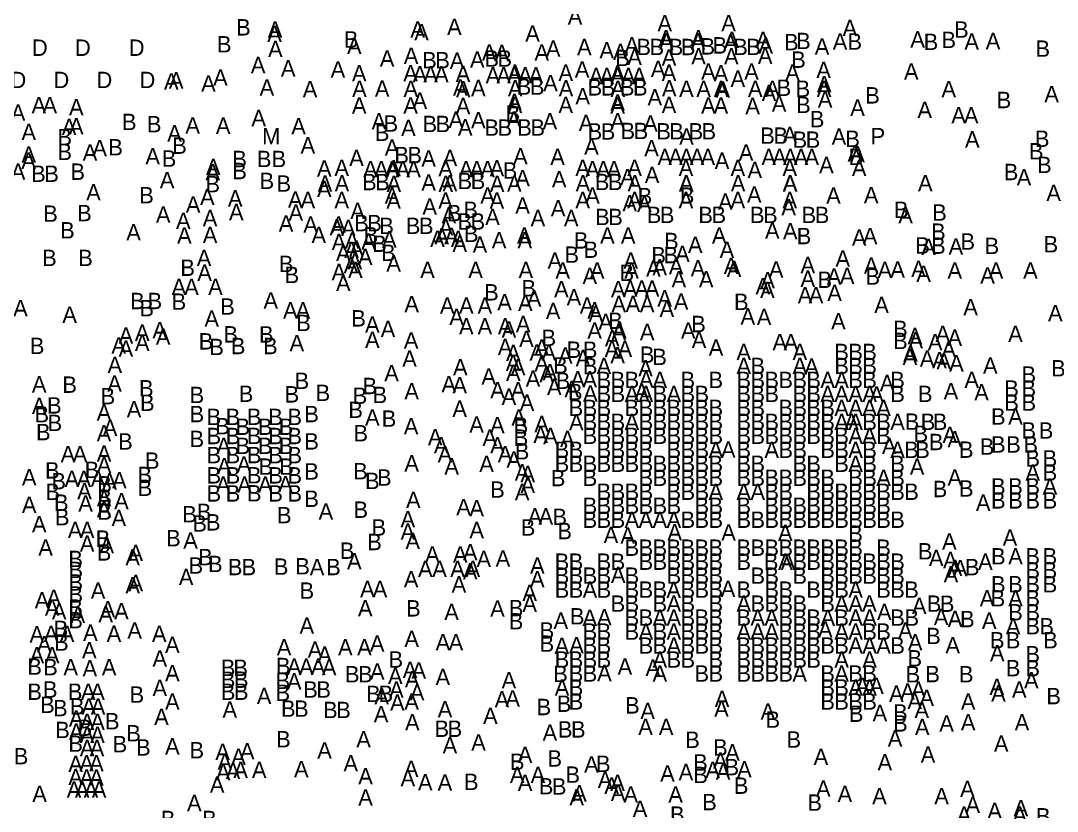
# Model space of a CAD drawing. Extents: x -416 to 448, y -300 to 287.
# Drawn here: x 26.5 to 74.69, y 53.19 to 89.94 of the extents above; entities that cross this region are included whole.
import ezdxf
from ezdxf.enums import TextEntityAlignment as Align

# ---------------------------------------------------------------- set-up
doc = ezdxf.new("R2010")
doc.units = 0
doc.layers.add('FAB_110219', color=45, linetype='CONTINUOUS')

msp = doc.modelspace()

# ---------------------------------------------------------------- texts
at = {"layer": 'FAB_110219'}
for s, p in [('A', (52.2732, 90.1446)), ('A', (56.444642, 89.829894)), ('A', (59.4106, 89.83472)), ('B', (36.8554, 89.6366)), ('A', (38.3032, 89.3318)), ('A', (38.3286, 89.535)), ('A', (44.958, 89.539064)), ('A', (45.1358, 89.408)), ('A', (46.663864, 89.662)), ('A', (50.297334, 89.34958)), ('A', (65.0494, 89.6112)), ('B', (70.234302, 89.535)), ('B', (35.9664, 88.8492)), ('B', (41.862756, 89.074244)), ('A', (42.0116, 88.773)), ('A', (54.9148, 88.7984)), ('A', (56.502046, 89.139014)), ('A', (56.517032, 88.97747)), ('A', (57.988962, 88.973914)), ('A', (58.006234, 89.1286)), ('B', (59.0042, 88.7984)), ('A', (59.500516, 88.93048)), ('A', (59.563, 89.0524)), ('A', (61.0108, 89.0524)), ('A', (61.1378, 88.7984)), ('B', (62.33033, 88.94953)), ('B', (62.8904, 89.00287)), ('A', (64.5922, 88.9762)), ('B', (65.278, 88.9762)), ('A', (68.199, 89.0778)), ('B', (68.819522, 88.961722)), ('B', (69.6468, 89.0524)), ('A', (70.7136, 88.9762)), ('A', (71.7042, 89.0016)), ('D', (27.392884, 88.689942)), ('D', (29.39288, 88.689942)), ('D', (31.893002, 88.689942)), ('A', (38.341808, 88.631522)), ('A', (44.6532, 88.3158)), ('A', (48.2854, 88.4682)), ('A', (48.8696, 88.4428)), ('A', (50.7238, 88.4682)), ('A', (51.2572, 88.646)), ('A', (52.705, 88.7222)), ('A', (53.7464, 88.5698)), ('A', (54.3814, 88.4936)), ('B', (55.465726, 88.726264)), ('B', (56.075326, 88.726264)), ('B', (56.96585, 88.726264)), ('B', (57.531, 88.7222)), ('A', (58.0136, 88.2904)), ('B', (58.446924, 88.753696)), ('A', (59.5376, 88.2904)), ('B', (59.965844, 88.726264)), ('B', (60.575444, 88.726264)), ('A', (61.1124, 88.3158)), ('A', (63.754, 88.7476)), ('B', (74.0156, 88.646)), ('A', (37.5412, 87.884)), ('A', (43.5356, 88.1888)), ('B', (45.50537, 88.110314)), ('B', (46.11497, 88.110314)), ('A', (46.7868, 88.0872)), ('A', (47.7266, 88.138)), ('B', (48.39843, 88.186514)), ('B', (49.00803, 88.186514)), ('B', (54.483, 88.21293)), ('A', (55.0418, 88.265)), ('A', (56.642, 88.2396)), ('B', (62.6618, 88.133936)), ('A', (38.9382, 87.7316)), ('A', (41.2496, 87.6808)), ('A', (42.2402, 87.503)), ('A', (44.6278, 87.503)), ('A', (45.0596, 87.45728)), ('A', (45.55998, 87.45728)), ('A', (46.06036, 87.45728)), ('A', (47.0662, 87.4776)), ('A', (48.45304, 87.40648)), ('A', (48.95342, 87.40648)), ('A', (49.4538, 87.40648)), ('A', (49.4792, 87.5284)), ('A', (49.95418, 87.40648)), ('A', (50.45456, 87.40648)), ('A', (51.8414, 87.5284)), ('A', (52.6034, 87.6808)), ('A', (53.251608, 87.372698)), ('A', (53.751988, 87.372698)), ('A', (54.252368, 87.372698)), ('A', (54.2544, 87.503)), ('A', (54.752748, 87.372698)), ('A', (55.253128, 87.372698)), ('A', (56.134, 87.7062)), ('A', (56.642, 87.5284)), ('A', (58.4708, 87.5792)), ('A', (59.055, 87.503)), ('A', (60.4774, 87.5792)), ('A', (62.3824, 87.5284)), ('A', (63.8302, 87.6554)), ('A', (67.90309, 87.583772)), ('D', (26.392886, 87.189818)), ('D', (28.392882, 87.189818)), ('D', (30.392878, 87.189818)), ('D', (32.392874, 87.189818)), ('A', (33.5026, 87.122)), ('A', (33.7312, 87.1728)), ('A', (35.2298, 87.0204)), ('A', (35.7886, 87.2998)), ('A', (37.9476, 86.8426)), ('A', (46.9392, 86.8426)), ('B', (49.89957, 86.880446)), ('B', (50.50917, 86.880446)), ('A', (51.1302, 87.0458)), ('B', (53.196998, 86.846664)), ('B', (53.806598, 86.846664)), ('B', (54.698138, 86.846664)), ('B', (55.307738, 86.846664)), ('A', (59.8424, 87.249)), ('A', (63.8556, 86.995)), ('A', (39.9542, 86.7664)), ('A', (42.250106, 86.780878)), ('A', (43.307, 86.7918)), ('A', (44.637706, 86.780878)), ('A', (47.076106, 86.755478)), ('A', (47.7774, 86.8172)), ('A', (49.489106, 86.806278)), ('A', (51.851306, 86.806278)), ('A', (52.6288, 86.4362)), ('A', (54.264306, 86.780878)), ('A', (55.9816, 86.3854)), ('A', (56.651906, 86.806278)), ('A', (57.449974, 86.780878)), ('A', (58.250074, 86.780878)), ('A', (59.064906, 86.780878)), ('A', (59.1439, 86.741)), ('A', (60.65012, 86.780878)), ('A', (61.2902, 86.5886)), ('A', (61.449966, 86.780878)), ('B', (61.983112, 86.824312)), ('B', (62.865, 86.780878)), ('A', (63.850012, 86.780878)), ('B', (66.103754, 86.474554)), ('A', (69.6468, 86.7664)), ('A', (74.427842, 86.533228)), ('A', (27.34818, 86.016846)), ('A', (27.85618, 86.016846)), ('A', (29.087064, 85.9282)), ('A', (42.2402, 86.0044)), ('A', (44.6278, 86.0044)), ('A', (45.0596, 86.22792)), ('A', (47.0662, 85.979)), ('A', (49.4538, 86.17712)), ('A', (49.4792, 86.0298)), ('A', (51.8414, 86.0298)), ('A', (54.252368, 86.143338)), ('A', (54.2544, 86.0044)), ('A', (56.642, 86.0298)), ('A', (58.4708, 86.0044)), ('A', (59.055, 86.0044)), ('A', (60.5282, 85.979)), ('A', (61.7601, 86.0933)), ('B', (62.8904, 86.0298)), ('A', (63.89751, 86.289134)), ('A', (65.405, 85.9028)), ('B', (72.2122, 86.2584)), ('A', (26.38171, 85.671406)), ('A', (37.5666, 85.4202)), ('B', (49.382172, 85.627972)), ('A', (68.5292, 85.8012)), ('A', (70.104, 85.5472)), ('A', (70.6882, 85.5472)), ('A', (28.7528, 85.0138)), ('A', (29.087064, 85.0392)), ('B', (31.550102, 85.239098)), ('B', (32.70885, 85.13445)), ('A', (34.497264, 85.07603)), ('A', (35.9156, 85.0646)), ('A', (39.4208, 85.0392)), ('A', (43.1546, 85.2678)), ('B', (43.7134, 85.1662)), ('A', (44.5262, 84.963)), ('B', (45.519848, 85.145372)), ('B', (46.129448, 85.145372)), ('A', (46.736, 85.344)), ('A', (47.1678, 84.9884)), ('A', (47.7774, 85.3186)), ('B', (48.39843, 84.975954)), ('B', (49.00803, 84.975954)), ('A', (49.4284, 85.344)), ('B', (49.928018, 84.980526)), ('B', (50.537618, 84.980526)), ('A', (51.1048, 85.2678)), ('A', (52.7812, 85.1916)), ('A', (54.2544, 85.2678)), ('A', (55.7784, 85.1662)), ('B', (63.5254, 85.3694)), ('A', (26.877518, 84.772754)), ('B', (28.5496, 84.5312)), ('A', (33.655, 84.709)), ('M', (38.150038, 84.577682)), ('B', (43.307, 84.7344)), ('B', (53.196998, 84.797392)), ('B', (53.806598, 84.797392)), ('B', (54.726586, 84.819744)), ('B', (55.336186, 84.819744)), ('B', (56.391556, 84.803742)), ('B', (56.990996, 84.803742)), ('A', (57.4548, 84.5566)), ('B', (57.892696, 84.803742)), ('B', (58.492136, 84.803742)), ('B', (61.223398, 84.602066)), ('B', (61.832998, 84.602066)), ('A', (62.2554, 84.6328)), ('A', (64.5414, 84.5566)), ('B', (65.1764, 84.455)), ('P', (66.350134, 84.577682)), ('A', (70.739, 84.4296)), ('B', (73.989184, 84.456016)), ('A', (30.1752, 84.0232)), ('B', (30.915356, 84.062062)), ('B', (33.887664, 84.13623)), ('A', (39.8526, 84.1502)), ('A', (43.7642, 84.0486)), ('A', (53.0352, 84.0994)), ('A', (55.8292, 84.0232)), ('B', (62.724538, 84.41563)), ('B', (63.334138, 84.41563)), ('A', (26.877518, 83.722718)), ('B', (28.5496, 83.8454)), ('A', (29.724858, 83.82)), ('A', (32.639, 83.6422)), ('B', (33.397698, 83.537298)), ('B', (36.67887, 83.5152)), ('B', (37.8206, 83.516978)), ('B', (38.5064, 83.516978)), ('A', (42.1132, 83.566)), ('B', (44.212002, 83.699096)), ('B', (44.821602, 83.699096)), ('A', (45.466, 83.5406)), ('A', (46.4566, 83.566)), ('A', (49.7332, 83.6422)), ('A', (51.4604, 83.6168)), ('A', (56.446166, 83.610196)), ('A', (56.946546, 83.610196)), ('A', (57.446926, 83.610196)), ('A', (57.947306, 83.610196)), ('A', (58.447686, 83.610196)), ('A', (60.2234, 83.82)), ('A', (61.278008, 83.610196)), ('A', (61.778388, 83.610196)), ('A', (62.278768, 83.610196)), ('A', (62.779148, 83.610196)), ('A', (63.279528, 83.610196)), ('A', (65.278, 83.7692)), ('A', (65.405, 83.7438)), ('B', (65.3288, 83.6168)), ('B', (73.714102, 83.874102)), ('A', (26.8732, 83.439)), ('A', (35.454336, 83.14563)), ('A', (40.614854, 83.079336)), ('A', (41.4274, 83.1088)), ('A', (42.765472, 83.046062)), ('A', (43.265852, 83.046062)), ('A', (43.766232, 83.046062)), ('A', (43.8404, 83.0834)), ('A', (44.266612, 83.046062)), ('A', (44.766992, 83.046062)), ('A', (46.2534, 83.0834)), ('A', (47.206408, 83.046062)), ('A', (47.706788, 83.046062)), ('A', (48.207168, 83.046062)), ('A', (48.641, 83.0834)), ('B', (49.2506, 82.9818)), ('A', (52.6288, 83.1088)), ('A', (53.083968, 83.046062)), ('A', (53.584348, 83.046062)), ('A', (54.084728, 83.046062)), ('A', (55.0418, 83.1088)), ('A', (57.4294, 83.1088)), ('A', (59.1058, 83.439)), ('A', (59.8424, 83.1088)), ('A', (60.6298, 83.0072)), ('A', (62.2554, 83.1088)), ('A', (63.9572, 83.2358)), ('A', (65.4812, 83.104736)), ('B', (74.0918, 83.24088)), ('A', (26.38171, 82.929476)), ('B', (27.328114, 82.8294)), ('B', (27.94, 82.8294)), ('B', (29.153866, 82.925666)), ('A', (33.308798, 82.537046)), ('A', (35.433, 82.9056)), ('B', (36.677346, 82.9564)), ('A', (49.8348, 82.6262)), ('A', (51.5366, 82.5754)), ('A', (54.7116, 82.677)), ('A', (55.8546, 82.7786)), ('B', (72.5424, 82.91068)), ('A', (73.144634, 82.666078)), ('B', (35.433, 82.3468)), ('B', (37.9476, 82.4992)), ('B', (38.73627, 82.374486)), ('A', (40.614854, 82.122264)), ('A', (40.65016, 82.374486)), ('A', (41.437306, 82.386678)), ('B', (42.710862, 82.443828)), ('B', (43.320462, 82.443828)), ('A', (43.850306, 82.361278)), ('A', (45.466, 82.423)), ('A', (46.263306, 82.361278)), ('A', (46.4566, 82.3976)), ('B', (47.151798, 82.494628)), ('B', (47.761398, 82.494628)), ('A', (48.650906, 82.361278)), ('A', (49.44999, 82.374486)), ('A', (52.638706, 82.386678)), ('B', (53.529738, 82.448908)), ('B', (54.139338, 82.448908)), ('A', (55.051706, 82.386678)), ('A', (57.439306, 82.386678)), ('A', (57.446926, 82.380836)), ('A', (59.852306, 82.386678)), ('A', (62.265306, 82.386678)), ('A', (62.278768, 82.380836)), ('A', (68.5546, 82.3976)), ('A', (29.887418, 81.968594)), ('B', (32.351726, 81.832196)), ('A', (35.179, 81.754218)), ('A', (36.4744, 81.6864)), ('A', (39.2684, 81.6356)), ('A', (39.8526, 81.6102)), ('A', (41.4274, 81.6102)), ('A', (43.766232, 81.816702)), ('A', (43.8404, 81.5848)), ('A', (46.2534, 81.5848)), ('A', (48.207168, 81.816702)), ('A', (48.641, 81.5848)), ('A', (52.6288, 81.6102)), ('A', (53.083968, 81.816702)), ('A', (55.0418, 81.6102)), ('B', (55.5244, 81.788)), ('A', (57.4294, 81.6102)), ('B', (57.4802, 81.8134)), ('A', (59.8424, 81.6102)), ('A', (60.6044, 81.8642)), ('A', (62.2554, 81.6102)), ('A', (64.2874, 81.8134)), ('A', (66.04, 81.8388)), ('A', (74.5236, 81.9404)), ('A', (34.5186, 81.401666)), ('A', (42.164, 81.1022)), ('A', (45.5168, 81.3054)), ('B', (47.4218, 81.153)), ('A', (49.8348, 81.3562)), ('A', (51.4858, 81.2292)), ('A', (54.8132, 81.4578)), ('A', (55.499, 81.4324)), ('A', (59.2582, 81.534)), ('A', (62.2046, 81.28)), ('B', (67.437, 81.153)), ('B', (27.8892, 80.9752)), ('B', (29.464, 81.0006)), ('A', (33.128966, 80.93075)), ('A', (34.0614, 80.645)), ('A', (35.306, 80.772)), ('A', (36.5252, 81.0514)), ('A', (39.2938, 81.026)), ('A', (46.4058, 80.899)), ('B', (46.6598, 81.0006)), ('B', (47.145448, 80.61198)), ('B', (47.755048, 80.61198)), ('A', (48.4378, 80.8228)), ('A', (50.546, 80.772)), ('A', (52.0954, 80.772)), ('B', (53.545232, 80.82153)), ('B', (54.154832, 80.82153)), ('B', (55.945278, 80.91678)), ('B', (56.554878, 80.91678)), ('B', (58.345324, 80.91678)), ('B', (58.954924, 80.91678)), ('B', (60.74537, 80.91678)), ('B', (61.35497, 80.91678)), ('B', (63.145416, 80.91678)), ('B', (63.755016, 80.91678)), ('A', (67.6402, 80.899)), ('B', (69.215, 81.026)), ('B', (28.674314, 80.20177)), ('A', (31.75, 80.1116)), ('A', (38.8366, 80.518)), ('A', (39.9796, 80.4672)), ('A', (41.1988, 80.3402)), ('A', (41.279572, 80.471518)), ('A', (41.7322, 80.3148)), ('B', (42.345356, 80.53578)), ('B', (42.954956, 80.53578)), ('B', (43.51147, 80.407002)), ('B', (44.745402, 80.40878)), ('B', (45.355002, 80.40878)), ('A', (46.267878, 80.345788)), ('A', (61.4426, 80.1878)), ('A', (62.278768, 80.1624)), ('B', (69.1642, 80.137)), ('A', (34.1122, 79.9592)), ('A', (35.306, 79.9846)), ('A', (40.3606, 79.9846)), ('A', (41.296336, 79.658718)), ('A', (41.91, 79.7306)), ('A', (42.676064, 79.6798)), ('B', (42.782744, 79.968344)), ('A', (43.6372, 79.7814)), ('A', (45.876464, 79.8068)), ('A', (46.0756, 79.930752)), ('A', (46.5328, 79.934308)), ('A', (46.841664, 79.8068)), ('B', (47.4472, 80.0354)), ('A', (48.7426, 79.745586)), ('A', (49.915064, 79.9592)), ('A', (49.9364, 79.745586)), ('B', (52.5526, 79.7306)), ('A', (53.775864, 79.9592)), ('A', (54.741064, 79.9592)), ('B', (56.752236, 79.7052)), ('A', (58.974736, 79.9592)), ('B', (62.9158, 79.9338)), ('A', (65.4812, 79.861664)), ('A', (65.9892, 79.9338)), ('B', (70.53072, 79.6798)), ('A', (41.499536, 79.150718)), ('A', (41.8846, 79.2988)), ('A', (42.109136, 79.3496)), ('B', (43.181778, 79.57693)), ('B', (43.596306, 79.156306)), ('A', (46.9138, 79.5782)), ('A', (47.852076, 79.534258)), ('B', (53.0098, 79.2988)), ('A', (57.8612, 79.5274)), ('A', (59.3344, 79.2988)), ('B', (68.4276, 79.49692)), ('A', (68.707, 79.4258)), ('B', (69.1642, 79.486252)), ('A', (69.977, 79.4512)), ('B', (71.6534, 79.4766)), ('B', (74.3966, 79.5528)), ('B', (27.8384, 78.9178)), ('B', (29.5148, 78.9178)), ('A', (35.0266, 78.9178)), ('A', (42.037, 78.7654)), ('A', (42.5196, 78.9686)), ('A', (43.8404, 78.6638)), ('A', (51.3334, 78.7908)), ('B', (52.1208, 79.0702)), ('A', (54.864, 78.7908)), ('B', (56.1594, 79.0448)), ('B', (56.724042, 79.050642)), ('A', (57.2643, 79.1083)), ('A', (64.7192, 78.8924)), ('B', (34.2646, 78.4606)), ('A', (35.052, 78.232)), ('B', (38.845236, 78.6384)), ('A', (41.296336, 78.261718)), ('A', (41.8592, 78.5876)), ('A', (42.0624, 78.359)), ('A', (45.4152, 78.359)), ('A', (47.6504, 78.359)), ('A', (49.9872, 78.359)), ('A', (51.7017, 78.333854)), ('A', (53.301646, 78.333854)), ('B', (54.680358, 78.226158)), ('A', (54.901592, 78.333854)), ('A', (55.91429, 78.42758)), ('A', (56.2102, 78.486)), ('A', (56.97093, 78.52918)), ('A', (57.9882, 78.4352)), ('A', (59.52617, 78.550516)), ('A', (59.6646, 78.4098)), ('A', (61.6204, 78.3844)), ('A', (63.0936, 78.5876)), ('A', (66.04, 78.5622)), ('A', (66.675, 78.359)), ('A', (67.27063, 78.380336)), ('A', (68.23837, 78.405736)), ('A', (68.4784, 78.1812)), ('A', (69.9262, 78.3336)), ('A', (71.843646, 78.333854)), ('A', (73.443592, 78.333854)), ('B', (39.111936, 78.127352)), ('A', (41.499536, 77.753718)), ('A', (52.959, 78.0796)), ('A', (57.0992, 77.9272)), ('A', (58.3692, 77.9272)), ('A', (61.22797, 77.8764)), ('A', (63.0936, 77.9526)), ('B', (63.881, 77.9018)), ('A', (64.3128, 78.0542)), ('A', (64.9224, 78.083664)), ('B', (66.115184, 78.055216)), ('A', (71.4502, 78.105)), ('A', (33.8582, 77.5716)), ('A', (34.4424, 77.5716)), ('A', (35.555936, 77.575918)), ('B', (48.387, 77.3176)), ('B', (50.1269, 77.5081)), ('A', (51.6382, 77.46746)), ('A', (54.2798, 77.47)), ('A', (54.8386, 77.4954)), ('A', (55.372, 77.4954)), ('A', (55.8546, 77.4954)), ('A', (61.006736, 77.60843)), ('A', (61.214, 77.43063)), ('A', (64.3382, 77.2922)), ('B', (31.928054, 76.914248)), ('B', (32.7406, 76.914248)), ('B', (33.8582, 76.8858)), ('A', (38.129464, 76.9366)), ('A', (44.678854, 76.7715)), ('A', (48.9966, 76.8604)), ('A', (49.9618, 76.830936)), ('A', (50.3682, 77.0382)), ('A', (52.2224, 77.08773)), ('A', (54.3052, 76.773786)), ('A', (54.9656, 76.7842)), ('A', (55.626, 76.773786)), ('A', (56.4388, 77.0382)), ('A', (57.202832, 76.887832)), ('B', (60.003436, 76.87564)), ('A', (62.965584, 77.1906)), ('A', (63.473584, 77.1906)), ('A', (66.5226, 76.7334)), ('A', (26.4922, 76.581)), ('A', (28.7782, 76.2762)), ('B', (32.3596, 76.581)), ('B', (36.1188, 76.6572)), ('A', (39.0398, 76.4794)), ('A', (39.624, 76.4794)), ('A', (46.3296, 76.703936)), ('A', (47.2186, 76.703936)), ('A', (48.0822, 76.703936)), ('A', (51.254914, 76.451714)), ('A', (52.832, 76.708)), ('A', (53.183536, 76.4794)), ('A', (53.2384, 76.32319)), ('A', (56.540654, 76.5556)), ('A', (70.6628, 76.6318)), ('A', (74.5998, 76.3524)), ('A', (35.3822, 76.0984)), ('B', (39.6494, 75.8952)), ('B', (42.211244, 76.108052)), ('A', (42.8498, 75.823064)), ('A', (46.763432, 76.172568)), ('A', (49.8602, 75.8444)), ('A', (53.697378, 75.94346)), ('B', (54.1528, 75.9968)), ('B', (58.0136, 75.8444)), ('A', (60.305696, 76.2)), ('A', (61.0616, 76.1746)), ('A', (64.516, 75.9714)), ('A', (31.3944, 75.311)), ('A', (32.152082, 75.442318)), ('A', (32.9692, 75.560936)), ('B', (36.267136, 75.364848)), ('B', (37.9222, 75.3618)), ('A', (43.576748, 75.6158)), ('A', (47.2186, 75.738736)), ('A', (48.0822, 75.738736)), ('A', (49.022, 75.738736)), ('A', (49.1998, 75.5904)), ('A', (53.183536, 75.5396)), ('A', (54.3052, 75.473814)), ('A', (54.3306, 75.56373)), ('A', (55.626, 75.473814)), ('A', (57.53481, 75.536044)), ('B', (67.398392, 75.618086)), ('A', (68.072, 75.2856)), ('A', (69.3674, 75.3872)), ('A', (72.7456, 75.3872)), ('B', (27.267154, 74.8284)), ('A', (31.060136, 74.849482)), ('A', (32.152082, 74.976482)), ('A', (33.125664, 75.2602)), ('B', (35.116262, 75.03795)), ('B', (36.609274, 74.82078)), ('B', (38.109398, 74.82078)), ('A', (39.340536, 74.959718)), ('A', (42.850054, 75.111864)), ('A', (44.6532, 75.0824)), ('A', (50.0126, 75.1586)), ('B', (51.054254, 75.202288)), ('A', (54.0004, 75.184)), ('A', (58.03773, 75.1078)), ('A', (61.792612, 75.0062)), ('A', (62.3062, 75.00239)), ('B', (67.398392, 75.057)), ('A', (68.111116, 75.092814)), ('A', (69.0118, 75.0062)), ('A', (69.9262, 75.2094)), ('A', (31.3944, 74.7014)), ('B', (35.6108, 74.7776)), ('A', (49.022, 74.781664)), ('A', (49.403, 74.4982)), ('A', (50.4952, 74.5236)), ('A', (50.7238, 74.75093)), ('A', (51.054254, 74.523854)), ('A', (51.81854, 74.376534)), ('B', (52.2224, 74.6506)), ('B', (52.975002, 74.647552)), ('A', (53.9877, 74.6887)), ('A', (54.2544, 74.3966)), ('A', (54.591712, 74.690986)), ('B', (55.626, 74.422)), ('B', (56.20258, 74.31532)), ('A', (58.8264, 74.7522)), ('A', (60.116466, 74.545952)), ('A', (62.72403, 74.553572)), ('B', (64.666368, 74.546206)), ('B', (65.316354, 74.546206)), ('B', (65.96634, 74.546206)), ('A', (67.8434, 74.3204)), ('A', (67.8688, 74.4728)), ('A', (69.6468, 74.676)), ('A', (30.879034, 73.943718)), ('A', (44.579794, 74.235818)), ('A', (46.9392, 73.8378)), ('A', (49.392078, 74.036936)), ('A', (49.627536, 73.8378)), ('A', (50.7238, 74.0156)), ('B', (51.594004, 73.920604)), ('A', (52.642008, 74.263504)), ('B', (52.97932, 73.883266)), ('A', (53.61686, 73.895966)), ('A', (60.116466, 73.895966)), ('B', (60.766452, 73.895966)), ('A', (62.72403, 73.903586)), ('A', (63.271908, 73.8632)), ('B', (64.666622, 73.895966)), ('B', (65.316354, 73.895966)), ('B', (65.96634, 73.895966)), ('A', (68.639944, 74.239374)), ('A', (69.215, 74.168)), ('A', (69.4182, 74.1172)), ('A', (70.0024, 74.0156)), ('A', (71.5772, 73.914)), ('A', (43.743118, 73.562464)), ('A', (48.26, 73.406)), ('A', (49.403254, 73.579736)), ('A', (50.9524, 73.5076)), ('A', (51.1048, 73.6092)), ('A', (55.5498, 73.786492)), ('B', (73.367646, 73.494646)), ('B', (74.74458, 73.787)), ('A', (27.363166, 73.039478)), ('B', (28.7782, 73.025)), ('A', (30.865826, 73.073514)), ('B', (39.574216, 73.2028)), ('B', (42.7355, 72.9615)), ('A', (46.4058, 73.0504)), ('A', (46.9138, 72.9996)), ('A', (50.3174, 73.3044)), ('A', (51.308, 72.921114)), ('B', (51.7144, 73.2028)), ('A', (52.399692, 73.279)), ('A', (52.959508, 73.279)), ('B', (53.61686, 73.24598)), ('B', (54.266846, 73.24598)), ('B', (54.916832, 73.24598)), ('A', (55.575962, 73.269348)), ('A', (56.216804, 73.24598)), ('B', (57.516776, 73.24598)), ('B', (58.816748, 73.24598)), ('B', (60.116466, 73.245726)), ('B', (60.766706, 73.24598)), ('B', (61.416438, 73.24598)), ('B', (62.066424, 73.24598)), ('B', (62.71641, 73.24598)), ('B', (63.366396, 73.24598)), ('A', (64.016382, 73.24598)), ('A', (64.666368, 73.24598)), ('B', (65.3161, 73.24598)), ('B', (65.96634, 73.24598)), ('A', (66.777108, 73.1012)), ('B', (67.266566, 73.24598)), ('A', (70.7136, 73.2536)), ('B', (30.55874, 72.488552)), ('B', (32.342582, 72.855582)), ('B', (34.692336, 72.546718)), ('B', (36.978336, 72.601582)), ('B', (39.109396, 72.574658)), ('B', (40.55364, 72.644)), ('B', (42.274236, 72.508618)), ('B', (43.201082, 72.546718)), ('A', (44.6786, 72.7202)), ('A', (48.670464, 72.771)), ('A', (49.1998, 72.4662)), ('A', (49.627536, 72.771)), ('A', (52.1208, 72.8218)), ('B', (52.2859, 72.6821)), ('A', (52.9844, 72.6186)), ('B', (53.61686, 72.59574)), ('B', (54.266846, 72.59574)), ('A', (54.916832, 72.59574)), ('A', (55.372, 72.6948)), ('A', (55.566818, 72.59574)), ('B', (56.216804, 72.59574)), ('A', (56.86679, 72.59574)), ('B', (57.516776, 72.59574)), ('B', (58.166762, 72.59574)), ('B', (60.116466, 72.59574)), ('B', (60.766452, 72.59574)), ('B', (61.416438, 72.595994)), ('B', (62.71641, 72.59574)), ('B', (63.366396, 72.595994)), ('A', (64.016382, 72.595994)), ('A', (64.666368, 72.59574)), ('A', (65.316354, 72.59574)), ('A', (65.966848, 72.59574)), ('A', (66.294, 72.567292)), ('B', (67.266566, 72.595994)), ('B', (68.551552, 72.595994)), ('A', (69.7484, 72.7202)), ('A', (71.1708, 72.6694)), ('B', (72.5678, 72.84466)), ('B', (73.367646, 72.84466)), ('A', (27.363166, 72.03948)), ('B', (28.067, 72.0598)), ('B', (32.389572, 72.182482)), ('A', (46.909736, 71.9074)), ('A', (50.038, 72.1868)), ('B', (52.314856, 71.947532)), ('B', (52.96662, 71.945754)), ('B', (53.61686, 71.945754)), ('B', (54.916832, 71.945754)), ('B', (55.566818, 71.945754)), ('B', (56.216804, 71.945754)), ('B', (56.86679, 71.945754)), ('B', (57.516776, 71.945754)), ('B', (58.166762, 71.945754)), ('B', (58.816748, 71.945754)), ('B', (60.116466, 71.945754)), ('B', (60.766452, 71.945754)), ('B', (62.066424, 71.945754)), ('B', (62.71641, 71.945754)), ('B', (63.366396, 71.945754)), ('B', (64.016382, 71.945754)), ('A', (64.666368, 71.945754)), ('A', (65.316354, 71.945754)), ('A', (65.96634, 71.945754)), ('A', (66.61658, 71.945754)), ('B', (72.5678, 72.194674)), ('B', (73.367646, 72.194674)), ('B', (27.4828, 71.650352)), ('A', (30.375606, 71.732902)), ('A', (31.771336, 71.882254)), ('B', (34.692336, 71.657718)), ('B', (35.4838, 71.5264)), ('B', (36.3728, 71.5264)), ('B', (37.359336, 71.530718)), ('B', (38.354, 71.5264)), ('B', (39.243, 71.5264)), ('B', (40.026336, 71.657718)), ('B', (42.0751, 71.8566)), ('A', (42.8498, 71.502778)), ('B', (43.624754, 71.44639)), ('A', (49.657, 71.501)), ('B', (71.950072, 71.544688)), ('A', (72.750172, 71.544688)), ('B', (28.0924, 71.247)), ('A', (30.6578, 71.022718)), ('B', (35.8902, 71.0946)), ('B', (36.83, 71.0692)), ('B', (37.8714, 71.0692)), ('B', (38.8366, 71.0692)), ('A', (44.6532, 71.0946)), ('A', (47.697136, 71.1708)), ('A', (48.662336, 71.1454)), ('B', (49.7586, 71.12)), ('A', (50.723292, 71.1962)), ('A', (52.331874, 71.280528)), ('B', (52.96662, 71.295768)), ('B', (53.61686, 71.295768)), ('B', (54.266846, 71.295768)), ('A', (54.916832, 71.295768)), ('B', (55.566818, 71.295768)), ('B', (56.216804, 71.296022)), ('B', (56.86679, 71.295768)), ('B', (57.516776, 71.295768)), ('B', (58.166762, 71.295768)), ('B', (58.816748, 71.295768)), ('B', (60.116466, 71.295768)), ('B', (60.766452, 71.295768)), ('B', (61.416438, 71.295768)), ('B', (62.066424, 71.295768)), ('B', (62.71641, 71.295768)), ('B', (63.366396, 71.295768)), ('B', (64.016382, 71.296022)), ('A', (64.666368, 71.295768)), ('A', (65.1256, 71.298308)), ('A', (65.316354, 71.295768)), ('B', (65.966594, 71.295768)), ('B', (66.616834, 71.295768)), ('A', (67.266566, 71.296022)), ('B', (67.940682, 71.306182)), ('B', (68.6816, 71.2978)), ('B', (69.2404, 71.2978)), ('B', (27.55392, 70.82028)), ('A', (30.374336, 70.7644)), ('B', (34.692336, 70.50278)), ('B', (35.4838, 70.6374)), ('B', (36.3728, 70.6374)), ('B', (37.359336, 70.641718)), ('B', (38.354, 70.6374)), ('B', (39.243, 70.6374)), ('B', (42.312336, 70.768718)), ('A', (45.7708, 70.5866)), ('A', (48.3108, 70.5612)), ('B', (49.7586, 70.5612)), ('A', (50.676302, 70.694296)), ('A', (51.1302, 70.6374)), ('A', (51.919124, 70.50278)), ('B', (52.96662, 70.645782)), ('B', (53.61686, 70.645782)), ('B', (54.266846, 70.645782)), ('B', (54.916832, 70.645782)), ('B', (55.566818, 70.645782)), ('B', (56.216804, 70.645782)), ('B', (56.86679, 70.645782)), ('B', (57.516522, 70.645782)), ('B', (58.166762, 70.645782)), ('B', (58.816748, 70.645782)), ('B', (60.116466, 70.645782)), ('B', (60.766452, 70.645782)), ('B', (61.416438, 70.645782)), ('B', (62.066424, 70.645782)), ('B', (62.71641, 70.645782)), ('B', (63.366396, 70.645782)), ('B', (64.016382, 70.645782)), ('B', (64.666368, 70.645782)), ('A', (65.316354, 70.645782)), ('A', (65.96634, 70.645782)), ('B', (66.61658, 70.645782)), ('B', (68.3514, 70.739)), ('A', (69.6976, 70.694296)), ('A', (69.925692, 70.485)), ('B', (73.367646, 70.894702)), ('B', (74.167746, 70.894702)), ('B', (31.372048, 70.3834)), ('A', (35.941, 70.1802)), ('B', (36.83, 70.1802)), ('B', (37.8714, 70.1802)), ('B', (38.8366, 70.1802)), ('B', (40.026336, 70.387718)), ('A', (46.0502, 70.20687)), ('A', (48.6664, 70.2056)), ('B', (51.666648, 69.995796)), ('B', (52.316634, 69.995796)), ('B', (53.61686, 69.995796)), ('B', (54.266846, 69.995796)), ('B', (54.916832, 69.995796)), ('B', (55.566564, 69.995796)), ('B', (56.86679, 69.995796)), ('B', (57.516776, 69.995796)), ('B', (58.166762, 69.995796)), ('A', (58.816748, 69.995796)), ('A', (59.396884, 70.005702)), ('B', (60.116466, 69.99605)), ('A', (61.416438, 69.99605)), ('B', (62.066424, 69.995796)), ('B', (62.71641, 69.995796)), ('B', (64.016382, 69.995796)), ('B', (64.666368, 69.995796)), ('A', (65.316354, 69.995796)), ('B', (65.96634, 69.995796)), ('A', (66.879216, 70.178422)), ('A', (67.266566, 69.995796)), ('B', (67.916552, 69.995796)), ('B', (68.4276, 69.995796)), ('B', (69.0626, 70.358)), ('B', (70.4596, 70.0024)), ('B', (71.426832, 70.147942)), ('B', (71.950072, 70.244716)), ('B', (72.655684, 70.244716)), ('B', (73.457308, 70.245986)), ('A', (28.701492, 69.7992)), ('A', (29.261308, 69.7992)), ('A', (30.3784, 69.8246)), ('B', (32.615632, 69.49313)), ('B', (35.4838, 69.7484)), ('B', (36.3728, 69.7484)), ('B', (37.359336, 69.752718)), ('B', (38.354, 69.7484)), ('B', (39.243, 69.7484)), ('A', (46.228, 69.7992)), ('A', (49.022, 69.7992)), ('A', (49.4284, 69.5452)), ('B', (49.8094, 69.9262)), ('B', (73.550272, 69.59473)), ('B', (74.350118, 69.59473)), ('B', (27.972766, 69.039486)), ('B', (29.816806, 69.0626)), ('A', (30.3784, 69.2912)), ('A', (35.9664, 69.2404)), ('A', (36.8808, 69.3166)), ('B', (37.8968, 69.215)), ('B', (38.862, 69.215)), ('A', (44.6786, 69.3674)), ('A', (46.536864, 69.227954)), ('A', (48.1584, 69.342)), ('B', (51.666648, 69.34581)), ('B', (52.316634, 69.34581)), ('B', (52.96662, 69.34581)), ('B', (53.61686, 69.34581)), ('B', (54.266846, 69.34581)), ('B', (54.916832, 69.34581)), ('B', (55.566818, 69.346064)), ('B', (56.216804, 69.34581)), ('B', (56.86679, 69.34581)), ('B', (57.516776, 69.34581)), ('B', (58.166762, 69.34581)), ('B', (58.816748, 69.34581)), ('B', (60.116466, 69.34581)), ('B', (60.766452, 69.346064)), ('B', (62.71641, 69.34581)), ('B', (63.366396, 69.34581)), ('B', (64.666368, 69.34581)), ('A', (65.316354, 69.34581)), ('B', (65.966848, 69.346064)), ('B', (67.266566, 69.34581)), ('A', (68.1736, 69.215)), ('A', (26.898092, 68.723764)), ('B', (28.2702, 68.539614)), ('A', (28.879292, 68.646548)), ('A', (29.439108, 68.646548)), ('A', (30.099, 68.6562)), ('A', (30.636464, 68.5292)), ('A', (31.0896, 68.58)), ('B', (32.268668, 68.825872)), ('B', (35.4838, 68.8086)), ('B', (36.3728, 68.8086)), ('B', (37.359336, 68.812918)), ('B', (38.354, 68.8086)), ('B', (39.243, 68.8086)), ('B', (40.026336, 68.990718)), ('B', (42.300398, 69.002656)), ('B', (42.8498, 68.550536)), ('B', (43.4086, 68.707)), ('A', (49.813464, 68.948554)), ('A', (50.076354, 68.8721)), ('B', (51.4858, 68.6816)), ('B', (52.96662, 68.695824)), ('B', (55.566818, 68.695824)), ('B', (56.216804, 68.695824)), ('B', (56.86679, 68.695824)), ('B', (57.516776, 68.695824)), ('B', (58.166762, 68.695824)), ('B', (58.816748, 68.695824)), ('B', (60.116466, 68.695824)), ('B', (60.766452, 68.696078)), ('B', (61.416438, 68.695824)), ('B', (62.066424, 68.695824)), ('B', (62.71641, 68.695824)), ('B', (63.366396, 68.695824)), ('B', (64.016382, 68.695824)), ('B', (65.316354, 68.695824)), ('B', (65.966594, 68.695824)), ('A', (66.616326, 68.695824)), ('B', (67.266566, 68.696078)), ('A', (69.925692, 68.707)), ('A', (73.550018, 68.944744)), ('B', (74.350118, 68.944744)), ('A', (29.46781, 68.077842)), ('B', (30.4038, 68.392548)), ('B', (32.279336, 68.228718)), ('A', (35.9156, 68.3768)), ('A', (36.9062, 68.3768)), ('A', (37.8714, 68.3768)), ('A', (38.8112, 68.4022)), ('B', (48.6664, 68.1482)), ('A', (50.076354, 68.3641)), ('B', (53.61686, 68.045838)), ('B', (54.266846, 68.045838)), ('B', (54.916832, 68.045838)), ('B', (55.566818, 68.046092)), ('B', (56.86679, 68.045838)), ('B', (57.516776, 68.045838)), ('B', (58.166762, 68.045838)), ('A', (58.816748, 68.045838)), ('A', (60.116466, 68.045838)), ('A', (60.766452, 68.045838)), ('B', (61.416438, 68.045838)), ('B', (62.066424, 68.045838)), ('B', (63.366396, 68.045838)), ('B', (64.016382, 68.045838)), ('B', (64.666622, 68.046092)), ('B', (65.316354, 68.045838)), ('B', (65.96634, 68.045838)), ('B', (66.61658, 68.045838)), ('B', (67.266566, 68.045838)), ('B', (67.916552, 68.045838)), ('B', (69.2404, 68.1736)), ('B', (70.4596, 68.199)), ('B', (71.950072, 68.294758)), ('B', (72.750172, 68.294758)), ('B', (73.550272, 68.294758)), ('A', (74.350118, 68.294758)), ('B', (27.9908, 68.039488)), ('A', (30.3784, 67.7418)), ('B', (30.4038, 67.773042)), ('A', (31.187644, 67.611244)), ('B', (35.4838, 67.9704)), ('B', (36.3728, 67.9704)), ('B', (37.359336, 67.974718)), ('B', (38.354, 67.9704)), ('B', (39.243, 67.9704)), ('B', (40.026336, 67.720718)), ('A', (44.7548, 67.6656)), ('A', (49.813464, 68.034154)), ('B', (71.950072, 67.644772)), ('B', (72.750172, 67.644772)), ('B', (73.550018, 67.644772)), ('B', (74.350118, 67.644772)), ('A', (26.898092, 67.440556)), ('B', (28.39212, 67.5386)), ('A', (29.51861, 67.503802)), ('A', (30.3784, 67.2338)), ('B', (30.4038, 67.122802)), ('B', (35.0266, 67.109848)), ('A', (40.6908, 67.1322)), ('B', (42.312336, 67.212718)), ('A', (47.0916, 67.3354)), ('A', (47.7012, 67.2846)), ('B', (52.96662, 67.395852)), ('B', (53.61686, 67.395852)), ('B', (54.266846, 67.395852)), ('B', (54.916832, 67.395852)), ('B', (55.566818, 67.396106)), ('B', (56.216804, 67.395852)), ('B', (56.86679, 67.395852)), ('B', (58.166762, 67.395852)), ('B', (58.816494, 67.395852)), ('B', (60.116466, 67.395852)), ('B', (61.416438, 67.395852)), ('B', (62.066424, 67.395852)), ('B', (62.71641, 67.395852)), ('B', (63.366396, 67.395852)), ('B', (64.016382, 67.395852)), ('B', (64.666368, 67.395852)), ('B', (65.316354, 67.395852)), ('B', (65.96634, 67.395852)), ('B', (66.61658, 67.395852)), ('A', (71.247, 67.5386)), ('B', (28.433776, 66.863976)), ('A', (31.0642, 66.8274)), ('B', (34.355278, 67.00266)), ('B', (35.454336, 66.6242)), ('B', (38.756336, 66.958718)), ('A', (44.5008, 66.7766)), ('A', (50.4063, 66.9036)), ('A', (50.9143, 66.9036)), ('B', (51.562, 66.8782)), ('B', (52.96662, 66.745866)), ('B', (53.61686, 66.745866)), ('B', (54.266846, 66.745866)), ('A', (54.916832, 66.745866)), ('A', (55.566818, 66.74612)), ('A', (56.216804, 66.74612)), ('A', (56.86679, 66.745866)), ('B', (57.516522, 66.745866)), ('B', (58.166762, 66.745866)), ('B', (58.816748, 66.745866)), ('B', (60.11672, 66.745866)), ('B', (60.766452, 66.745866)), ('B', (61.416438, 66.745866)), ('B', (62.066424, 66.745866)), ('B', (62.71641, 66.745866)), ('B', (63.366396, 66.745866)), ('B', (64.016382, 66.745866)), ('B', (64.666368, 66.745866)), ('B', (65.316354, 66.745866)), ('B', (65.96634, 66.745866)), ('B', (66.61658, 66.745866)), ('B', (67.266566, 66.745866)), ('A', (27.363166, 66.539618)), ('A', (29.031692, 66.271648)), ('A', (29.591508, 66.271648)), ('B', (34.8234, 66.5734)), ('B', (43.1546, 66.385948)), ('A', (44.5008, 66.1924)), ('A', (47.7012, 66.2686)), ('B', (50.0888, 66.385948)), ('B', (51.79187, 66.22034)), ('A', (56.906414, 66.167)), ('A', (59.4106, 66.152014)), ('A', (62.047628, 66.1416)), ('B', (30.328108, 65.865248)), ('B', (33.6042, 65.8876)), ('A', (34.399728, 65.781682)), ('B', (42.9514, 65.7098)), ('A', (44.7294, 65.7606)), ('A', (53.943504, 66.04)), ('A', (54.722014, 66.0146)), ('B', (65.31483, 66.097658)), ('A', (69.6722, 65.7352)), ('A', (72.4916, 65.913)), ('A', (27.6606, 65.4558)), ('A', (29.591508, 65.6336)), ('B', (30.3784, 65.2272)), ('A', (30.5054, 65.5574)), ('A', (31.8516, 65.2018)), ('B', (41.677336, 65.307718)), ('A', (47.400464, 65.23863)), ('B', (54.916832, 65.446148)), ('B', (55.566564, 65.446148)), ('B', (56.21655, 65.446148)), ('B', (56.86679, 65.446148)), ('B', (57.516522, 65.446148)), ('B', (58.166762, 65.446148)), ('B', (58.816748, 65.446148)), ('B', (60.116466, 65.446148)), ('B', (60.766452, 65.446148)), ('B', (61.416438, 65.446148)), ('B', (62.066424, 65.446148)), ('B', (62.71641, 65.446148)), ('B', (63.366396, 65.446148)), ('B', (64.016382, 65.446148)), ('B', (64.666368, 65.446148)), ('B', (65.316354, 65.446148)), ('B', (66.61658, 65.446148)), ('B', (68.5546, 65.278)), ('B', (29.0576, 64.9224)), ('A', (31.709614, 64.9986)), ('B', (35.090608, 65.007998)), ('B', (35.550094, 64.689482)), ('A', (42.0116, 64.8208)), ('A', (45.639736, 65.129918)), ('A', (46.935136, 65.129918)), ('A', (48.0314, 64.9224)), ('A', (48.9204, 64.9478)), ('B', (51.666648, 64.795908)), ('B', (52.316634, 64.795908)), ('B', (53.61686, 64.796162)), ('B', (54.266846, 64.795908)), ('B', (55.566564, 64.796162)), ('B', (56.216804, 64.796162)), ('B', (56.86679, 64.796162)), ('B', (57.516776, 64.796162)), ('B', (58.166762, 64.796162)), ('B', (58.816748, 64.796162)), ('B', (60.116466, 64.796162)), ('B', (61.391038, 64.796162)), ('A', (62.0522, 64.7954)), ('A', (62.176152, 64.789812)), ('B', (62.71641, 64.796162)), ('B', (63.366396, 64.796162)), ('B', (64.016382, 64.796162)), ('B', (64.666368, 64.796162)), ('B', (65.316354, 64.796162)), ('B', (65.966594, 64.796162)), ('B', (66.61658, 64.796162)), ('B', (67.266566, 64.796162)), ('A', (69.0626, 64.9732)), ('A', (69.723, 64.8716)), ('A', (71.3486, 64.7954)), ('B', (71.950072, 65.044828)), ('A', (72.750172, 65.044828)), ('B', (73.550018, 65.044828)), ('B', (74.350372, 65.044828)), ('B', (29.06268, 64.4144)), ('B', (34.6456, 64.6176)), ('B', (36.470336, 64.545718)), ('B', (37.1094, 64.545718)), ('B', (38.60927, 64.565784)), ('B', (39.609268, 64.581786)), ('A', (40.280336, 64.545718)), ('B', (41.042336, 64.545718)), ('A', (45.3136, 64.4652)), ('A', (45.974, 64.4652)), ('A', (46.8122, 64.4652)), ('A', (47.400464, 64.34963)), ('A', (47.5234, 64.4652)), ('A', (50.520092, 64.6176)), ('A', (69.7484, 64.2112)), ('A', (69.938646, 64.503046)), ('A', (70.1802, 64.4906)), ('B', (70.738238, 64.543432)), ('B', (73.550272, 64.394842)), ('B', (74.350118, 64.394842)), ('B', (29.06268, 63.8302)), ('A', (31.8516, 63.8048)), ('A', (34.192464, 64.0842)), ('A', (44.6532, 63.9826)), ('A', (46.8757, 63.7413)), ('A', (50.520092, 63.9826)), ('B', (51.666648, 64.145922)), ('B', (52.316634, 64.145922)), ('B', (52.96662, 64.146176)), ('B', (53.61686, 64.146176)), ('A', (54.2798, 64.179704)), ('B', (54.916578, 64.146176)), ('B', (56.86679, 64.146176)), ('B', (57.516776, 64.146176)), ('B', (58.166762, 64.146176)), ('B', (58.816748, 64.146176)), ('B', (60.766452, 64.146176)), ('B', (61.416438, 64.146176)), ('B', (62.71641, 64.146176)), ('B', (64.016382, 64.146176)), ('B', (64.666368, 64.146176)), ('B', (65.316354, 64.146176)), ('B', (65.966594, 64.146176)), ('B', (66.61658, 64.146176)), ('B', (67.266566, 64.146176)), ('B', (71.950072, 63.744856)), ('B', (72.7456, 63.74638)), ('B', (73.550272, 63.744602)), ('B', (74.350118, 63.744856)), ('B', (29.06268, 63.2714)), ('A', (30.099, 63.4492)), ('A', (31.709614, 63.7032)), ('B', (39.805864, 63.4492)), ('A', (42.6212, 63.5254)), ('A', (43.2054, 63.5254)), ('A', (50.165, 63.3476)), ('B', (51.666648, 63.495936)), ('B', (52.316634, 63.495936)), ('A', (52.96662, 63.49619)), ('B', (53.61686, 63.49619)), ('B', (54.916832, 63.49619)), ('B', (55.566818, 63.49619)), ('B', (56.216804, 63.49619)), ('A', (56.8579, 63.4873)), ('B', (57.516776, 63.49619)), ('B', (58.166762, 63.49619)), ('B', (58.816748, 63.49619)), ('A', (59.3852, 63.535814)), ('B', (60.116466, 63.49619)), ('B', (61.416438, 63.495936)), ('B', (62.066424, 63.49619)), ('B', (63.366396, 63.49619)), ('B', (64.016382, 63.49619)), ('B', (64.666368, 63.49619)), ('A', (65.316354, 63.49619)), ('B', (66.61658, 63.49619)), ('B', (67.266566, 63.49619)), ('B', (67.916552, 63.49619)), ('A', (27.492198, 63.001398)), ('A', (28.0416, 63.119)), ('A', (50.165, 62.8396)), ('B', (54.266846, 62.846204)), ('B', (54.916832, 62.846204)), ('B', (56.216804, 62.846204)), ('A', (56.86679, 62.846204)), ('B', (57.516776, 62.846204)), ('B', (58.816748, 62.846204)), ('A', (60.116466, 62.846204)), ('B', (60.766452, 62.846204)), ('B', (61.416438, 62.846204)), ('B', (62.066424, 62.846204)), ('B', (62.71641, 62.846204)), ('B', (64.016382, 62.846204)), ('A', (64.666368, 62.846204)), ('A', (65.316354, 62.846204)), ('A', (65.956688, 62.855856)), ('B', (68.961, 62.84468)), ('B', (69.5706, 62.8396)), ('A', (71.4248, 63.0936)), ('B', (71.9328, 63.0936)), ('A', (72.750172, 63.09487)), ('B', (73.55078, 63.09487)), ('A', (27.9654, 62.6618)), ('A', (28.291028, 62.488826)), ('B', (29.0576, 62.6618)), ('A', (29.1592, 62.3316)), ('A', (30.4546, 62.357)), ('A', (30.5562, 62.5856)), ('A', (31.184596, 62.495938)), ('A', (42.5196, 62.6364)), ('B', (44.758356, 62.625986)), ('A', (46.5328, 62.4586)), ('A', (48.6664, 62.615064)), ('B', (49.53, 62.6364)), ('A', (66.6496, 62.458092)), ('A', (68.2752, 62.738)), ('B', (72.750172, 62.44463)), ('B', (73.552558, 62.44463)), ('B', (29.0576, 62.0776)), ('A', (39.805864, 61.8236)), ('B', (49.53, 62.0268)), ('A', (51.6128, 62.0522)), ('B', (52.3748, 62.2554)), ('A', (52.959, 62.188598)), ('A', (53.634894, 62.214252)), ('B', (54.916832, 62.196218)), ('B', (55.566818, 62.196218)), ('A', (56.216804, 62.196218)), ('A', (56.86679, 62.196218)), ('B', (57.516776, 62.196218)), ('B', (58.166762, 62.196218)), ('B', (58.816748, 62.196218)), ('B', (60.116466, 62.196218)), ('A', (60.766706, 62.196218)), ('A', (61.416692, 62.196218)), ('B', (62.066678, 62.196218)), ('B', (62.716664, 62.196218)), ('B', (63.366396, 62.195964)), ('A', (64.024002, 62.188598)), ('B', (64.666368, 62.196218)), ('A', (65.316354, 62.196218)), ('A', (65.96634, 62.196218)), ('B', (67.266566, 62.196218)), ('B', (67.927474, 62.196218)), ('A', (69.2912, 62.23)), ('A', (69.938646, 62.140846)), ('B', (70.5104, 62.1284)), ('A', (71.5264, 62.0522)), ('A', (72.637904, 61.794644)), ('B', (73.550018, 61.794644)), ('B', (74.200004, 61.794644)), ('A', (27.2542, 61.4172)), ('A', (27.9146, 61.4426)), ('B', (28.374848, 61.6712)), ('A', (28.655772, 61.443362)), ('A', (29.7434, 61.4934)), ('A', (30.837632, 61.446918)), ('A', (31.8008, 61.599064)), ('A', (32.9438, 61.4426)), ('B', (50.965354, 61.595)), ('B', (52.96662, 61.546232)), ('B', (53.61686, 61.546232)), ('B', (54.916832, 61.546232)), ('A', (55.566818, 61.546232)), ('B', (56.216804, 61.546232)), ('A', (56.86679, 61.546232)), ('B', (57.516776, 61.546232)), ('B', (58.166762, 61.546232)), ('B', (58.816748, 61.546232)), ('A', (60.11672, 61.546232)), ('A', (60.766706, 61.546232)), ('A', (61.416438, 61.545978)), ('B', (62.066424, 61.546232)), ('B', (62.71641, 61.546232)), ('B', (63.366396, 61.546232)), ('A', (63.9064, 61.645292)), ('A', (64.666368, 61.546232)), ('A', (65.316354, 61.546232)), ('B', (65.966594, 61.546232)), ('B', (66.616834, 61.546232)), ('A', (67.630294, 61.595)), ('B', (68.9356, 61.341)), ('A', (27.5971, 60.96)), ('B', (28.3972, 61.0362)), ('A', (33.5534, 60.9346)), ('A', (38.747446, 60.820046)), ('A', (41.592754, 60.82157)), ('A', (42.481754, 60.82157)), ('A', (43.074336, 60.989718)), ('A', (44.6786, 61.214)), ('A', (46.130464, 61.051694)), ('A', (46.736, 61.051694)), ('B', (50.965354, 60.9854)), ('A', (51.659028, 60.888626)), ('A', (52.339494, 60.919106)), ('B', (52.96662, 60.896246)), ('B', (53.61686, 60.896246)), ('B', (55.566818, 60.896246)), ('B', (56.216804, 60.896246)), ('A', (56.86679, 60.896246)), ('B', (57.516776, 60.896246)), ('B', (58.166762, 60.896246)), ('B', (58.818272, 60.89777)), ('B', (60.116466, 60.896246)), ('B', (60.766452, 60.896246)), ('B', (61.416438, 60.896246)), ('B', (62.066424, 60.896246)), ('B', (62.71641, 60.896246)), ('B', (63.366396, 60.896246)), ('B', (64.016382, 60.896246)), ('B', (64.666368, 60.896246)), ('A', (65.316354, 60.896246)), ('A', (65.96634, 60.896246)), ('A', (66.61658, 60.896246)), ('B', (67.266566, 60.896246)), ('A', (68.084954, 61.050678)), ('A', (69.830696, 60.9092)), ('B', (71.89978, 61.144912)), ('B', (72.637904, 61.144658)), ('B', (74.375518, 61.144658)), ('A', (27.2542, 60.452)), ('A', (27.9654, 60.452)), ('A', (29.6926, 60.6806)), ('A', (40.1828, 60.706)), ('A', (40.634666, 60.471558)), ('A', (71.89978, 60.545726)), ('B', (73.550018, 60.494672)), ('B', (27.1526, 59.9186)), ('B', (27.8892, 59.8932)), ('A', (28.828746, 59.893962)), ('A', (30.613858, 59.891422)), ('A', (32.9692, 60.2996)), ('B', (36.1442, 59.86272)), ('B', (36.7284, 59.86272)), ('B', (38.7096, 59.944)), ('A', (39.2176, 59.91352)), ('A', (39.7764, 59.91352)), ('A', (40.3352, 59.91352)), ('A', (40.842946, 59.89193)), ('B', (43.942, 60.2488)), ('B', (51.666648, 60.246006)), ('B', (52.316634, 60.246006)), ('B', (52.96662, 60.24626)), ('B', (53.61686, 60.24626)), ('A', (54.591712, 59.920886)), ('A', (55.891684, 59.8678)), ('A', (56.216804, 60.24626)), ('B', (56.86679, 60.24626)), ('B', (57.516776, 60.24626)), ('B', (58.816748, 60.24626)), ('B', (60.116466, 60.24626)), ('B', (60.766452, 60.24626)), ('B', (61.416438, 60.246006)), ('B', (62.066424, 60.24626)), ('B', (62.71641, 60.24626)), ('B', (63.366396, 60.24626)), ('A', (64.666368, 60.24626)), ('A', (65.966848, 60.24626)), ('B', (68.066158, 60.302902)), ('A', (29.718, 59.8424)), ('A', (33.5534, 59.6138)), ('B', (41.917112, 59.563)), ('B', (42.526712, 59.563)), ('A', (43.0784, 59.69)), ('A', (43.9166, 59.4868)), ('A', (44.6024, 59.7662)), ('A', (45.0088, 59.7408)), ('A', (46.1264, 59.436)), ('B', (51.596798, 59.581034)), ('B', (52.316634, 59.595766)), ('B', (52.96662, 59.595766)), ('A', (53.63972, 59.61888)), ('A', (56.216804, 59.59602)), ('B', (58.166762, 59.59602)), ('B', (58.816748, 59.59602)), ('B', (60.116466, 59.59602)), ('B', (60.766452, 59.59602)), ('B', (61.416438, 59.59602)), ('B', (62.066424, 59.59602)), ('A', (62.71641, 59.59602)), ('B', (64.016382, 59.595766)), ('A', (64.666368, 59.59602)), ('B', (65.3161, 59.59602)), ('B', (65.96634, 59.59602)), ('B', (67.980814, 59.560206)), ('B', (68.896738, 59.570366)), ('B', (70.4596, 59.563)), ('B', (72.637904, 59.844686)), ('B', (73.550018, 59.84494)), ('A', (32.9692, 58.928)), ('B', (36.1442, 59.30392)), ('B', (36.7538, 59.309)), ('B', (38.68928, 59.2582)), ('A', (39.2176, 59.2328)), ('A', (44.704, 59.3344)), ('A', (49.1998, 59.2836)), ('A', (51.666648, 58.94578)), ('B', (52.316634, 58.94578)), ('B', (64.016382, 58.946034)), ('B', (64.666368, 58.946034)), ('A', (65.316354, 58.946034)), ('A', (65.6336, 59.029092)), ('A', (65.96634, 58.946034)), ('A', (66.283586, 59.029092)), ('A', (71.882, 58.9788)), ('A', (73.484486, 59.285886)), ('A', (73.484486, 59.285886)), ('B', (27.1526, 58.7502)), ('B', (27.875992, 58.8518)), ('B', (29.0322, 58.7502)), ('A', (29.6418, 58.7502)), ('A', (30.0736, 58.7502)), ('B', (31.9024, 58.61685)), ('B', (36.1442, 58.74512)), ('B', (36.7538, 58.7502)), ('A', (37.818314, 58.551826)), ('B', (38.68928, 58.6994)), ('B', (39.97706, 58.8518)), ('B', (40.58666, 58.8518)), ('B', (42.89806, 58.6486)), ('A', (43.2816, 58.547)), ('B', (43.477688, 58.653172)), ('A', (43.9674, 58.8518)), ('A', (44.9326, 58.7248)), ('A', (49.37252, 58.44032)), ('A', (59.1058, 58.42)), ('A', (67.2084, 58.659014)), ('A', (67.733672, 58.75401)), ('A', (68.23075, 58.850022)), ('A', (68.621148, 58.4708)), ('A', (71.9582, 58.674)), ('A', (72.9234, 58.8518)), ('B', (74.5236, 58.547)), ('B', (27.74696, 58.1406)), ('B', (28.3464, 57.9882)), ('B', (29.1338, 58.0644)), ('A', (29.6672, 58.0644)), ('A', (30.099, 58.0644)), ('A', (33.5534, 58.293)), ('A', (36.223448, 57.926986)), ('B', (38.94328, 57.9628)), ('B', (39.55034, 57.9628)), ('A', (44.011596, 58.2422)), ('A', (44.6786, 58.293)), ('A', (46.228, 57.9374)), ('A', (48.874172, 58.399172)), ('B', (50.8254, 58.039)), ('B', (51.7652, 58.1914)), ('B', (52.316634, 58.296048)), ('B', (54.9402, 58.1152)), ('A', (59.0804, 57.9628)), ('B', (64.016382, 58.296048)), ('B', (64.666368, 58.295794)), ('B', (65.316354, 58.296048)), ('B', (65.96634, 58.295794)), ('A', (68.063618, 58.31967)), ('A', (70.548246, 58.288936)), ('A', (29.083, 57.5056)), ('A', (33.0454, 57.5818)), ('B', (40.898572, 57.900824)), ('B', (41.508172, 57.900824)), ('A', (43.2562, 57.7088)), ('A', (48.3362, 57.6326)), ('A', (55.649114, 57.856374)), ('A', (61.2394, 57.835292)), ('B', (61.468, 57.4548)), ('B', (65.341754, 57.726834)), ('A', (66.4464, 57.7596)), ('B', (67.397376, 57.785)), ('A', (68.393564, 57.906158)), ('B', (28.448, 56.9722)), ('B', (29.4894, 57.0738)), ('A', (29.591, 57.3532)), ('A', (30.0736, 57.3532)), ('B', (30.7594, 57.3786)), ('A', (44.708318, 57.3278)), ('B', (46.07814, 57.028334)), ('B', (46.68774, 57.028334)), ('B', (51.816, 56.9976)), ('B', (52.4256, 56.9976)), ('A', (55.549546, 57.120536)), ('A', (56.506618, 57.120536)), ('B', (67.397376, 57.277)), ('A', (68.413884, 57.110884)), ('A', (69.5452, 57.277)), ('A', (70.548246, 57.331864)), ('A', (73.0504, 57.3278)), ('A', (29.083, 56.896)), ('A', (29.591, 56.7436)), ('A', (30.0736, 56.7436)), ('B', (31.75, 56.8198)), ('B', (38.71595, 56.5404)), ('A', (42.4434, 56.5404)), ('A', (51.1048, 56.849518)), ('B', (57.7342, 56.515)), ('B', (62.44336, 56.5277)), ('A', (67.149726, 56.580786)), ('B', (29.0576, 56.3372)), ('A', (29.591, 56.134)), ('A', (30.0482, 56.134)), ('B', (31.115, 56.3118)), ('B', (32.2072, 56.1594)), ('A', (33.5534, 56.2102)), ('B', (34.689288, 56.0324)), ('A', (40.629078, 56.022494)), ('A', (46.4566, 56.261)), ('A', (47.785528, 56.392318)), ('B', (59.0296, 56.1594)), ('A', (72.0852, 56.3372)), ('B', (26.5176, 55.753)), ('A', (35.8902, 55.9562)), ('A', (36.6268, 55.7276)), ('A', (37.0332, 55.9816)), ('A', (49.949354, 55.819802)), ('B', (51.330352, 55.64759)), ('A', (59.0296, 55.5498)), ('A', (59.5884, 55.9308)), ('A', (63.7032, 55.7276)), ('A', (68.6816, 55.8292)), ('A', (29.0576, 55.3974)), ('A', (29.5656, 55.4228)), ('A', (30.0228, 55.4228)), ('A', (35.9918, 55.499)), ('A', (36.3728, 55.0672)), ('A', (36.7284, 55.118)), ('A', (37.592, 55.118)), ('A', (39.5478, 55.153814)), ('A', (41.847516, 55.427118)), ('A', (44.6532, 55.1688)), ('B', (49.584864, 55.494936)), ('A', (53.0352, 55.372)), ('B', (53.58638, 55.3974)), ('B', (58.103516, 55.461916)), ('A', (58.674, 55.118)), ('A', (59.1566, 55.0418)), ('B', (59.563, 55.245)), ('A', (60.1472, 55.1434)), ('A', (66.675, 55.4736)), ('A', (29.0576, 54.7878)), ('A', (29.5656, 54.7624)), ('A', (30.0228, 54.7624)), ('A', (35.9156, 55.0164)), ('A', (42.53357, 54.825646)), ('A', (44.5008, 54.737)), ('B', (47.4472, 54.5592)), ('A', (49.584864, 54.889146)), ('A', (50.550064, 54.889146)), ('B', (52.165758, 54.895242)), ('A', (53.6702, 54.6608)), ('A', (56.569864, 54.948582)), ('A', (57.42813, 55.0164)), ('B', (58.11012, 54.880002)), ('A', (28.9814, 54.2036)), ('A', (29.3624, 54.2036)), ('A', (29.7688, 54.2036)), ('A', (30.1498, 54.2036)), ('A', (35.6362, 54.431438)), ('A', (45.309536, 54.542182)), ('A', (46.223682, 54.5338)), ('A', (49.949354, 54.519576)), ('B', (50.927, 54.356)), ('B', (51.5366, 54.34457)), ('A', (53.975, 54.3814)), ('A', (54.249574, 54.519576)), ('B', (59.9948, 54.3814)), ('A', (63.813944, 54.247542)), ('A', (70.5104, 54.229)), ('A', (27.3812, 54.0004)), ('A', (42.53357, 53.835046)), ('A', (52.3494, 53.848)), ('A', (52.475892, 54.0258)), ('A', (54.27726, 54.053486)), ('A', (54.864, 53.975)), ('A', (56.9468, 53.97373)), ('B', (58.5216, 53.6194)), ('B', (63.414402, 53.594)), ('A', (64.816736, 54.0004)), ('A', (66.425064, 53.8988)), ('A', (69.312536, 53.8988)), ('A', (34.572956, 53.575966)), ('A', (55.2958, 53.310028)), ('A', (70.7644, 53.4924)), ('A', (71.78167, 53.213254)), ('A', (72.9996, 53.34)), ('B', (33.353502, 52.835048)), ('B', (35.2806, 52.835048)), ('B', (57.02808, 53.0352)), ('A', (70.358, 53.0352)), ('A', (72.9488, 53.0352)), ('B', (74.041, 52.959))]:
    msp.add_text(s, height=0.762, dxfattribs=at).set_placement(p, align=Align.MIDDLE_CENTER)

doc.saveas('drawing.dxf')
